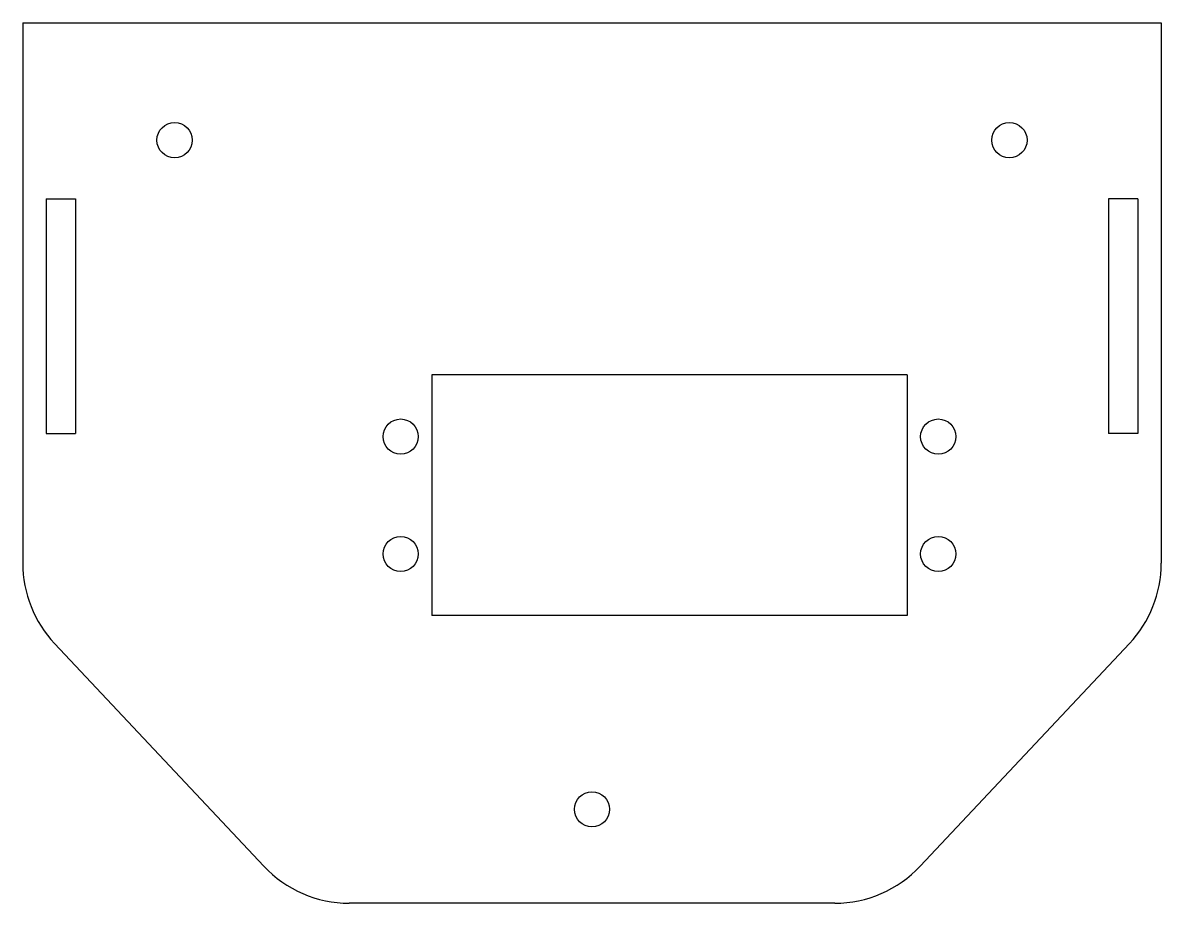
# Model space of a CAD drawing. Header units: millimetres. Extents: x -48.5 to 48.5, y -37.5 to 37.5.
import ezdxf

# ---------------------------------------------------------------- set-up
doc = ezdxf.new("R2010")
doc.units = ezdxf.units.MM

msp = doc.modelspace()

# ---------------------------------------------------------------- linework, layer by layer
at = {"color": 7, "linetype": 'Continuous', "lineweight": 25}
for p, q in [((-48.5, 37.5), (48.5, 37.5)), ((-48.5, 37.5), (-48.5, -8.538)), ((48.5, 37.5), (48.5, -8.538)), ((-46.5, 22.5), (-44, 22.5)), ((-46.5, 22.5), (-46.5, 2.5)), ((-44, 22.5), (-44, 2.5)), ((44, 22.5), (44, 2.5)), ((46.5, 22.5), (44, 22.5)), ((46.5, 22.5), (46.5, 2.5)), ((-13.65, 7.5), (-13.65, -13)), ((26.85, 7.5), (-13.65, 7.5)), ((26.85, 7.5), (26.85, -13)), ((-46.5, 2.5), (-44, 2.5)), ((46.5, 2.5), (44, 2.5)), ((26.85, -13), (-13.65, -13)), ((-45.786, -15.387), (-27.962, -34.349)), ((45.786, -15.387), (27.962, -34.349)), ((20.676, -37.5), (-20.676, -37.5))]:
    msp.add_line(p, q, dxfattribs=at)
for centre in [(-35.567, 27.5), (35.567, 27.5), (-16.3, 2.25), (29.5, 2.25), (-16.3, -7.75), (29.5, -7.75), (0, -29.5)]:
    msp.add_circle(centre, 1.5, dxfattribs=at)
for centre, start, end in [((-38.5, -8.538), 180, 223.22853), ((38.5, -8.538), 316.77147, 0), ((-20.676, -27.5), 223.22853, 270), ((20.676, -27.5), 270, 316.77147)]:
    msp.add_arc(centre, 10, start, end, dxfattribs=at)

doc.saveas('drawing.dxf')
